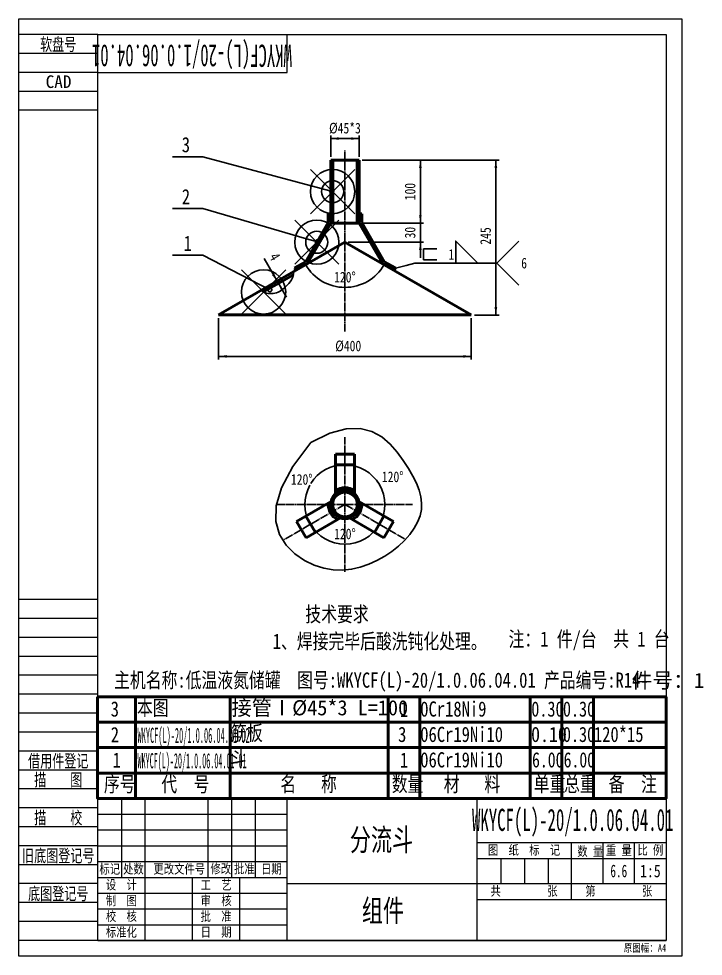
# Model space of a CAD drawing. Header units: millimetres. Extents: x 1505 to 130937, y -44938 to 37032.
# Drawn here: x 23342 to 24426, y -36811 to -35326 of the extents above; entities that cross this region are included whole.
import ezdxf

# ---------------------------------------------------------------- set-up
doc = ezdxf.new("R2010")
doc.units = ezdxf.units.MM
doc.linetypes.add('AM_ISO08W050', pattern=[16, 13, -1, 1, -1])
for name, color, linetype, lineweight in [('6', 2, 'Continuous', 18), ('AM_0', 7, 'Continuous', 50), ('AM_12', 7, 'Continuous', 50), ('AM_4', 3, 'Continuous', 25), ('AM_5', 3, 'Continuous', 25), ('AM_6', 2, 'Continuous', 15), ('AM_7', 4, 'AM_ISO08W050', 25), ('AM_PAREF', 4, 'Continuous', 25), ('CDRAFT0', 7, 'Continuous', 18), ('RAHM2', 1, 'Continuous', 18), ('RAHM3', 2, 'Continuous', 18), ('RAHM5', 7, 'Continuous', 18), ('TILE1', 5, 'Continuous', 18), ('轮廓线', 2, 'Continuous', 18)]:
    doc.layers.add(name, color=color, linetype=linetype, lineweight=lineweight)
doc.styles.add('ACANSTS', font='')
doc.styles.add('ACGBTS_0.557404', font='', dxfattribs={"width": 0.558028})
doc.styles.add('HZ', font='', dxfattribs={"width": 0.7})
doc.styles.add('PC_TEXTSTYLE', font='', dxfattribs={"width": 0.8})
doc.styles.get("Standard").update_dxf_attribs({"font": 'txt', "width": 0.8})
doc.styles.add('UserTxtStyle2', font='', dxfattribs={"width": 0.65})
doc.styles.add('UserTxtStyle31', font='', dxfattribs={"width": 0.339657})
doc.styles.add('UserTxtStyle32', font='', dxfattribs={"width": 0.758962})
doc.styles.add('UserTxtStyle33', font='', dxfattribs={"width": 0.334419})
doc.styles.add('UserTxtStyle34', font='', dxfattribs={"width": 0.8628})
doc.styles.add('UserTxtStyle35', font='', dxfattribs={"width": 0.780367})
doc.styles.add('UserTxtStyle36', font='', dxfattribs={"width": 0.975761})
doc.styles.add('UserTxtStyle37', font='')
doc.styles.add('UserTxtStyle8', font='', dxfattribs={"width": 0.554017})
doc.styles.get('ACANSTS').set_extended_font_data('宋体')
doc.styles.get('ACGBTS_0.557404').set_extended_font_data('宋体')
doc.styles.get('HZ').set_extended_font_data('宋体')
doc.styles.get('PC_TEXTSTYLE').set_extended_font_data('宋体')
doc.styles.get('UserTxtStyle2').set_extended_font_data('宋体')
doc.styles.get('UserTxtStyle31').set_extended_font_data('宋体')
doc.styles.get('UserTxtStyle32').set_extended_font_data('宋体')
doc.styles.get('UserTxtStyle33').set_extended_font_data('宋体')
doc.styles.get('UserTxtStyle34').set_extended_font_data('宋体')
doc.styles.get('UserTxtStyle35').set_extended_font_data('宋体')
doc.styles.get('UserTxtStyle36').set_extended_font_data('宋体')
doc.styles.get('UserTxtStyle37').set_extended_font_data('宋体')
doc.styles.get('UserTxtStyle8').set_extended_font_data('宋体')
doc.dimstyles.new('AM_GB$0', dxfattribs={"dimtxt": 3.371484, "dimasz": 2.5, "dimexe": 1, "dimexo": 1, "dimgap": 2.088633, "dimtad": 1, "dimdsep": 46, "dimtxsty": 'Standard', "dimblk": 'NONE', "dimcen": 0, "dimdle": 5, "dimclrd": 256, "dimclre": 256, "dimclrt": 2, "dimadec": 0, "dimazin": 2, "dimtfac": 0.707107, "dimtdec": 3, "dimtmove": 2, "dimatfit": 3, "dimfxl": 1, "dimfrac": 2, "dimtolj": 1, "dimlwd": 18, "dimarcsym": 0})
doc.dimstyles.new('AM_GB$2', dxfattribs={"dimtxt": 3.371484, "dimasz": 2.5, "dimexe": 1, "dimexo": 1, "dimgap": 2.088633, "dimtad": 1, "dimtih": 1, "dimtoh": 1, "dimdsep": 46, "dimtxsty": 'Standard', "dimblk": 'NONE', "dimcen": 0, "dimdle": 5, "dimclrd": 256, "dimclre": 256, "dimclrt": 2, "dimadec": 0, "dimazin": 2, "dimtfac": 0.707107, "dimtdec": 3, "dimtmove": 2, "dimatfit": 3, "dimfxl": 1, "dimfrac": 2, "dimtolj": 1, "dimlwd": 18, "dimarcsym": 0})

# ---------------------------------------------------------------- blocks, each defined once
blk = doc.blocks.new('*X62')
at = {"layer": 'CDRAFT0'}
for p, q in [((425, 1400), (425, 1460)), ((125, 1400), (425, 1400)), ((125, 25), (0, 25))]:
    blk.add_line(p, q, dxfattribs=at)
blk.add_lwpolyline([(125, 25), (125, 1460), (1025, 1460), (1025, 25), (125, 25)], dxfattribs=at)
at = {"layer": 'RAHM2'}
for p, q in [((125, 1430), (0, 1430)), ((125, 1370), (0, 1370)), ((125, 565), (0, 565)), ((125, 505), (0, 505)), ((125, 445), (0, 445)), ((125, 385), (0, 385)), ((125, 325), (0, 325)), ((125, 265), (0, 265)), ((125, 205), (0, 205)), ((125, 145), (0, 145)), ((125, 85), (0, 85)), ((125, 55), (0, 55))]:
    blk.add_line(p, q, dxfattribs=at)
at = {"layer": 'RAHM3'}
for p, q in [((125, 1460), (0, 1460)), ((125, 1400), (0, 1400)), ((125, 1340), (0, 1340)), ((125, 535), (0, 535)), ((125, 475), (0, 475)), ((125, 415), (0, 415)), ((125, 355), (0, 355)), ((125, 295), (0, 295)), ((125, 235), (0, 235)), ((125, 175), (0, 175)), ((125, 115), (0, 115))]:
    blk.add_line(p, q, dxfattribs=at)
at = {"layer": 'TILE1'}
blk.add_line((0, 0), (0, 1485), dxfattribs=at)
blk.add_lwpolyline([(0, 1485), (1050, 1485), (1050, 0), (0, 0)], dxfattribs=at)
at = {"layer": '6', "color": 1, "insert": (957.9, 19.1), "char_height": 12.04, "width": 103.086, "attachment_point": 1, "line_spacing_factor": 1.37}
blk.add_mtext('原图幅：A4', dxfattribs=at)
at = {"layer": 'RAHM2', "char_height": 20, "attachment_point": 8}
for s, insert, width, style in [('软盘号', (62.5, 1432.2), 86.217, 'HZ'), ('CAD', (63, 1375), 61.167, 'ACANSTS'), ('借用件登记', (62.5, 297), 146.767, 'HZ'), ('描    图', (62.5, 267.3), 115.5, 'HZ'), ('描    校', (62.5, 207.2), 116.9, 'HZ'), ('旧底图登记号', (62.5, 146.9), 172.783, 'HZ'), ('底图登记号', (62.5, 86.9), 146.417, 'HZ')]:
    blk.add_mtext(s, dxfattribs=dict(at, insert=insert, width=width, style=style))
at = {"layer": 'RAHM5', "insert": (274.2, 1431), "char_height": 35, "width": 66.5, "attachment_point": 5, "rotation": 180, "style": 'UserTxtStyle8'}
blk.add_mtext('WKYCF(L)-20/1.0.06.04.01', dxfattribs=at)
blk = doc.blocks.new('*X63')
at = {"layer": 'CDRAFT0'}
for p, q in [((-900, 0), (-900, 225)), ((-900, 225), (0, 225)), ((-861.9, 100), (-861.9, 225)), ((-825, 0), (-825, 225)), ((-725, 100), (-725, 225)), ((-687.5, 100), (-687.5, 225)), ((-650, 100), (-650, 225)), ((-600, 0), (-600, 225)), ((-300, 225), (-300, 0)), ((0, 225), (0, 0)), ((-298.6, 155), (0, 155)), ((-150, 65.4), (-150, 155)), ((-100, 90), (-100, 155)), ((-50, 90.1), (-50, 155)), ((-299.8, 130), (0, 130)), ((-900, 100), (-600, 100)), ((-750, 0), (-750, 100)), ((-675, 0.1), (-675, 100)), ((-600, 90), (0, 90)), ((-300, 65), (0, 65)), ((-900, 0), (0, 0))]:
    blk.add_line(p, q, dxfattribs=at)
at = {"layer": 'RAHM2'}
for p, q in [((-900, 200), (-600, 200)), ((-900, 175), (-600, 175)), ((-900, 150), (-600, 150)), ((-900, 125), (-600, 125)), ((-261.1, 90.1), (-261.1, 130)), ((-223.6, 90.1), (-223.6, 130)), ((-186.1, 90.1), (-186.1, 130)), ((-900, 75), (-600, 75)), ((-900, 50), (-600, 50)), ((-900, 25), (-600, 25))]:
    blk.add_line(p, q, dxfattribs=at)
for s, insert, char_height, width, attachment_point, style in [('图  纸  标  记', (-225, 142.5), 15, 174.5, 5, 'PC_TEXTSTYLE'), ('数 量', (-140.6, 132.1), 15, 61.8, 7, 'PC_TEXTSTYLE'), ('重 量', (-75, 142.5), 15, 61.9, 5, 'PC_TEXTSTYLE'), ('比 例', (-25, 142.5), 15, 58.1, 5, 'PC_TEXTSTYLE'), ('标记', (-881, 112.5), 15, 48.9, 5, 'PC_TEXTSTYLE'), ('处数', (-843.5, 112.5), 15, 48.6, 5, 'PC_TEXTSTYLE'), (' 更改文件号', (-775, 112.5), 15, 139.2, 5, 'PC_TEXTSTYLE'), ('修改', (-705.2, 112.9), 15, 49.1, 5, 'PC_TEXTSTYLE'), ('批准', (-667.9, 112.9), 15, 49.1, 5, 'PC_TEXTSTYLE'), ('日期', (-625, 112.5), 15, 44.1, 5, 'PC_TEXTSTYLE'), ('6.6', (-75, 110), 20, 40.083, 5, 'UserTxtStyle2'), ('设  计', (-862.5, 87.5), 15, 74.3, 5, 'PC_TEXTSTYLE'), ('工  艺', (-712.5, 87.5), 15, 73.9, 5, 'PC_TEXTSTYLE'), ('共         张', (-225, 77.5), 15, 164.4, 5, 'PC_TEXTSTYLE'), ('第         张', (-75, 77.5), 15, 164.3, 5, 'PC_TEXTSTYLE'), ('制  图', (-862.5, 62.5), 15, 73.5, 5, 'PC_TEXTSTYLE'), ('审  核', (-712.5, 62.5), 15, 73.5, 5, 'PC_TEXTSTYLE'), ('校  核', (-862.5, 37.5), 15, 74.2, 5, 'PC_TEXTSTYLE'), ('批  准', (-712.5, 37.5), 15, 74.7, 5, 'PC_TEXTSTYLE'), ('标准化', (-862.5, 12.5), 15, 74.6, 5, 'PC_TEXTSTYLE'), ('日  期', (-712.5, 12.6), 15, 69.7, 5, 'PC_TEXTSTYLE')]:
    blk.add_mtext(s, dxfattribs=dict(at, insert=insert, char_height=char_height, width=width, attachment_point=attachment_point, style=style))
at = {"layer": 'RAHM2', "color": 2, "insert": (-25, 110), "char_height": 20, "width": 49.067, "attachment_point": 5, "style": 'PC_TEXTSTYLE'}
blk.add_mtext('1:5', dxfattribs=at)
at = {"layer": 'RAHM5', "char_height": 35, "attachment_point": 5}
for s, insert, width, style in [('WKYCF(L)-20/1.0.06.04.01', (-148, 186.4), 495.761, 'ACGBTS_0.557404'), ('分流斗', (-450.7, 157.6), 153.329, 'HZ'), ('组件', (-448.3, 45.3), 102.287, 'HZ')]:
    blk.add_mtext(s, dxfattribs=dict(at, insert=insert, width=width, style=style))
blk = doc.blocks.new('*X64')
at = {"layer": 'AM_5'}
for points in [[(23836.2, -35516.2), (23848.7, -35514.1), (23848.7, -35518.3)], [(23881.2, -35516.2), (23868.7, -35514.1), (23868.7, -35518.3)]]:
    blk.add_hatch(color=256, dxfattribs=at).paths.add_polyline_path(points, flags=0)
for p, q in [((23836.2, -35545.2), (23836.2, -35511.2)), ((23836.2, -35516.2), (23881.2, -35516.2)), ((23881.2, -35545.2), (23881.2, -35511.2))]:
    blk.add_line(p, q, dxfattribs=at)
at = {"layer": 'AM_5', "color": 2, "insert": (23858.7, -35500), "char_height": 16.86, "width": 87, "attachment_point": 5, "line_spacing_factor": 1.37}
blk.add_mtext('%%C45*3', dxfattribs=at)
blk = doc.blocks.new('_NONE')
blk = doc.blocks.new('*X65')
at = {"layer": 'AM_5'}
for points in [[(23751.4, -35742.2), (23746.9, -35730.3), (23743.3, -35732.4)], [(23753.4, -35745.7), (23761.4, -35755.4), (23757.8, -35757.5)]]:
    blk.add_hatch(color=256, dxfattribs=at).paths.add_polyline_path(points, flags=0)
for p, q in [((23730.7, -35706.4), (23765.9, -35767.3)), ((23754.4, -35740.4), (23747, -35744.7)), ((23756.4, -35743.9), (23749, -35748.2))]:
    blk.add_line(p, q, dxfattribs=at)
at = {"layer": 'AM_5', "color": 2, "insert": (23747.7, -35703.4), "char_height": 16.9, "width": 45.35, "attachment_point": 5, "rotation": 300, "line_spacing_factor": 1.37}
blk.add_mtext('4', dxfattribs=at)
blk = doc.blocks.new('*X66')
at = {"layer": 'AM_5'}
for points in [[(24097.6, -35550.2), (24099.7, -35562.7), (24095.5, -35562.7)], [(24097.6, -35795.7), (24099.7, -35783.2), (24095.5, -35783.2)]]:
    blk.add_hatch(color=256, dxfattribs=at).paths.add_polyline_path(points, flags=0)
for p, q in [((23886.2, -35550.2), (24102.6, -35550.2)), ((24097.6, -35550.2), (24097.6, -35795.7)), ((24063.7, -35795.7), (24102.6, -35795.7))]:
    blk.add_line(p, q, dxfattribs=at)
at = {"layer": 'AM_5', "color": 2, "insert": (24081.4, -35670.5), "char_height": 16.86, "width": 37.5, "attachment_point": 5, "rotation": 90, "line_spacing_factor": 1.37}
blk.add_mtext('245', dxfattribs=at)
blk = doc.blocks.new('*X67')
at = {"layer": 'AM_5'}
for points in [[(23978.1, -35550.2), (23980.2, -35562.7), (23976, -35562.7)], [(23978.1, -35650.2), (23980.2, -35637.7), (23976, -35637.7)]]:
    blk.add_hatch(color=256, dxfattribs=at).paths.add_polyline_path(points, flags=0)
for p, q in [((23886.2, -35550.2), (23983.1, -35550.2)), ((23978.1, -35550.2), (23978.1, -35650.2)), ((23886.2, -35650.2), (23983.1, -35650.2))]:
    blk.add_line(p, q, dxfattribs=at)
at = {"layer": 'AM_5', "color": 2, "insert": (23961.9, -35600.2), "char_height": 16.86, "width": 34.5, "attachment_point": 5, "rotation": 90, "line_spacing_factor": 1.37}
blk.add_mtext('100', dxfattribs=at)
blk = doc.blocks.new('*X68')
at = {"layer": 'AM_5'}
for points in [[(23978.1, -35650.2), (23980.2, -35637.7), (23976, -35637.7)], [(23978.1, -35680.2), (23980.2, -35692.7), (23976, -35692.7)]]:
    blk.add_hatch(color=256, dxfattribs=at).paths.add_polyline_path(points, flags=0)
for p, q in [((23978.1, -35625.2), (23978.1, -35705.2)), ((23886.2, -35650.2), (23983.1, -35650.2)), ((23863.7, -35680.2), (23983.1, -35680.2))]:
    blk.add_line(p, q, dxfattribs=at)
at = {"layer": 'AM_5', "color": 2, "insert": (23961.9, -35665.2), "char_height": 16.86, "width": 24, "attachment_point": 5, "rotation": 90, "line_spacing_factor": 1.37}
blk.add_mtext('30', dxfattribs=at)
blk = doc.blocks.new('*X69')
at = {"layer": 'AM_5', "color": 3}
for p, q in [((24099.1, -35713.5), (24134.1, -35678.5)), ((23969.1, -35713.5), (23955.5, -35717.1)), ((23969.1, -35713.5), (24099.1, -35713.5)), ((24099.1, -35713.5), (24134.1, -35748.5)), ((23955.5, -35717.1), (23938.6, -35721.7))]:
    blk.add_line(p, q, dxfattribs=at)
at = {"layer": 'AM_5', "color": 2}
for p, q in [((23983.1, -35708.2), (23983.1, -35690.7)), ((23983.1, -35690.7), (24004.1, -35690.7)), ((23983.1, -35708.2), (24004.1, -35708.2))]:
    blk.add_line(p, q, dxfattribs=at)
blk.add_lwpolyline([(24034.1, -35713.5), (24069.1, -35713.5), (24034.1, -35678.5), (24034.1, -35713.5)], dxfattribs=at)
at = {"layer": 'AM_5', "color": 2, "char_height": 16.9, "attachment_point": 7, "line_spacing_factor": 1.37}
for s, insert, width in [('1', (24022.7, -35708.2), 7), ('6', (24137.7, -35722.2), 10)]:
    blk.add_mtext(s, dxfattribs=dict(at, insert=insert, width=width))
blk = doc.blocks.new('*X70')
at = {"layer": 'AM_5'}
for points in [[(23658.7, -35861.2), (23671.2, -35859.2), (23671.2, -35863.3)], [(24058.7, -35861.2), (24046.2, -35859.2), (24046.2, -35863.3)]]:
    blk.add_hatch(color=256, dxfattribs=at).paths.add_polyline_path(points, flags=0)
for p, q in [((23658.7, -35800.7), (23658.7, -35866.2)), ((24058.7, -35800.7), (24058.7, -35866.2)), ((23658.7, -35861.2), (24058.7, -35861.2))]:
    blk.add_line(p, q, dxfattribs=at)
at = {"layer": 'AM_5', "color": 2, "insert": (23863.9, -35845), "char_height": 16.86, "width": 71, "attachment_point": 5, "line_spacing_factor": 1.37}
blk.add_mtext('%%C400', dxfattribs=at)
blk = doc.blocks.new('*X71')
at = {"layer": 'AM_5'}
blk.add_hatch(color=256, dxfattribs=at).paths.add_polyline_path([(23796.5, -35716.1), (23805, -35725.4), (23802.5, -35727.3)], flags=0)
blk.add_hatch(color=256, dxfattribs=at).paths.add_polyline_path([(23796.5, -35716.1), (23805, -35725.4), (23802.5, -35727.3)], flags=0)
for start, end in [(210, 270), (270, 330)]:
    blk.add_arc((23858.7, -35680.2), 71.8, start, end, dxfattribs=at)
at = {"layer": 'AM_5', "color": 2, "insert": (23858.7, -35735.8), "char_height": 16.86, "width": 40.5, "attachment_point": 5, "line_spacing_factor": 1.37}
blk.add_mtext('120%%D', dxfattribs=at)
blk = doc.blocks.new('*X83')
at = {"layer": 'AM_PAREF'}
for p, q in [((23694.9, -35794.2), (23764.9, -35724.2)), ((23694.9, -35724.2), (23764.9, -35794.2))]:
    blk.add_line(p, q, dxfattribs=at)
blk.add_circle((23729.9, -35759.2), 35, dxfattribs=at)
blk = doc.blocks.new('*X84')
at = {"layer": 'AM_PAREF'}
for p, q in [((23779.1, -35715.4), (23849.1, -35645.4)), ((23779.1, -35645.4), (23849.1, -35715.4))]:
    blk.add_line(p, q, dxfattribs=at)
for radius in [35, 17.5]:
    blk.add_circle((23814.1, -35680.4), radius, dxfattribs=at)
blk = doc.blocks.new('*X85')
at = {"layer": 'AM_PAREF'}
for p, q in [((23804.2, -35635.2), (23874.2, -35565.2)), ((23804.2, -35565.2), (23874.2, -35635.2))]:
    blk.add_line(p, q, dxfattribs=at)
for radius in [35, 17.5]:
    blk.add_circle((23839.2, -35600.2), radius, dxfattribs=at)
blk = doc.blocks.new('*X86')
at = {"layer": 'AM_0', "color": 7}
blk.add_line((23467.1, -36400.4), (24367.1, -36400.4), dxfattribs=at)
at = {"layer": 'AM_0', "color": 1}
for p, q in [((23527.1, -36400.4), (23527.1, -36440.7)), ((23677.1, -36400.4), (23677.1, -36440.7)), ((23927.1, -36400.4), (23927.1, -36440.7)), ((23977.1, -36400.4), (23977.1, -36440.7)), ((24152.1, -36400.4), (24152.1, -36440.7)), ((24202.1, -36400.4), (24202.1, -36440.7)), ((24252.1, -36400.4), (24252.1, -36440.7)), ((23467.1, -36440.7), (24367.1, -36440.7)), ((23527.1, -36440.7), (23527.1, -36480.9)), ((23677.1, -36440.7), (23677.1, -36480.9)), ((23927.1, -36440.7), (23927.1, -36480.9)), ((23977.1, -36440.7), (23977.1, -36480.9)), ((24152.1, -36440.7), (24152.1, -36480.9)), ((24202.1, -36440.7), (24202.1, -36480.9)), ((24252.1, -36440.7), (24252.1, -36480.9)), ((23467.1, -36480.9), (24367.1, -36480.9)), ((23527.1, -36480.9), (23527.1, -36521.2)), ((23677.1, -36480.9), (23677.1, -36521.2)), ((23927.1, -36480.9), (23927.1, -36521.2)), ((23977.1, -36480.9), (23977.1, -36521.2)), ((24152.1, -36480.9), (24152.1, -36521.2)), ((24202.1, -36480.9), (24202.1, -36521.2)), ((24252.1, -36480.9), (24252.1, -36521.2)), ((23467.1, -36521.2), (24367.1, -36521.2)), ((23527.1, -36521.2), (23527.1, -36561.4)), ((23677.1, -36521.2), (23677.1, -36561.4)), ((23927.1, -36521.2), (23927.1, -36561.4)), ((23977.1, -36521.2), (23977.1, -36561.4)), ((24152.1, -36521.2), (24152.1, -36561.4)), ((24202.1, -36521.2), (24202.1, -36561.4)), ((24252.1, -36521.2), (24252.1, -36561.4))]:
    blk.add_line(p, q, dxfattribs=at)
at = {"layer": 'AM_0', "color": 7}
blk.add_lwpolyline([(23467.1, -36400.4), (23467.1, -36561.4), (24367.1, -36561.4), (24367.1, -36400.4)], dxfattribs=at)
at = {"layer": 'AM_0', "color": 2, "line_spacing_factor": 1.37}
for s, insert, char_height, width, attachment_point in [('3', (23487.8, -36432.2), 24.1, 15, 7), ('本图', (23529.4, -36405.9), 24.08, 75, 1), ('1', (23945.8, -36432.2), 24.1, 10, 7), ('0Cr18Ni9', (23977.9, -36432.2), 24.08, 136.071, 7), ('筋板', (23678.5, -36472.4), 24.08, 59.896, 7), ('2', (23487.9, -36472.4), 24.1, 15, 7), ('3', (23942.8, -36472.4), 24.1, 15, 7), ('06Cr19Ni10', (23977.9, -36472.4), 24.08, 171.429, 7), ('120*15', (24252.8, -36472.4), 24.08, 100.714, 7), ('斗', (23677.6, -36486.6), 24.1, 32.333, 1), ('1', (23490.8, -36512.7), 24.1, 10, 7), ('1', (23945.8, -36512.7), 24.1, 10, 7), ('06Cr19Ni10', (23977.9, -36512.7), 24.08, 171.429, 7), ('序号', (23477.1, -36526.7), 24.08, 74, 1), ('代  号', (23568, -36526.9), 24.08, 153.143, 1), ('名   称', (23756.4, -36526.5), 24.08, 202.571, 1), ('数量', (23932.8, -36526.5), 24.08, 76.333, 1), ('材   料', (24015.1, -36526.7), 24.08, 230.952, 1), ('单重', (24157.7, -36526.5), 24.08, 76, 1), ('总重', (24205.7, -36526.5), 24.08, 73.333, 1), ('备  注', (24276.2, -36526.7), 24.08, 159.81, 1)]:
    blk.add_mtext(s, dxfattribs=dict(at, insert=insert, char_height=char_height, width=width, attachment_point=attachment_point))
for s, insert, char_height, width, attachment_point, style in [('接管Ⅰ%%C45*3 L=100', (23679, -36405.7), 24.082, 525.204, 1, 'UserTxtStyle36'), ('0.30', (24153.7, -36432.2), 24.08, 62.708, 7, 'UserTxtStyle35'), ('0.30', (24203.7, -36432.2), 24.08, 62.708, 7, 'UserTxtStyle35'), ('WKYCF(L)-20/1.0.06.04.01-02', (23530.3, -36479.9), 24.082, 209.161, 7, 'UserTxtStyle33'), ('0.10', (24153.4, -36472.4), 24.08, 64.683, 7, 'UserTxtStyle34'), ('0.30', (24203.7, -36472.4), 24.08, 62.708, 7, 'UserTxtStyle35'), ('WKYCF(L)-20/1.0.06.04.01-01', (23530.3, -36520.2), 24.082, 208.343, 7, 'UserTxtStyle31'), ('6.00', (24154.9, -36512.7), 24.08, 60.994, 7, 'UserTxtStyle32'), ('6.00', (24204.9, -36512.7), 24.08, 60.994, 7, 'UserTxtStyle32')]:
    blk.add_mtext(s, dxfattribs=dict(at, insert=insert, char_height=char_height, width=width, attachment_point=attachment_point, style=style))
blk = doc.blocks.new('*X87')
at = {"layer": 'AM_5', "color": 3}
for p, q in [((23633.5, -35544.9), (23585.6, -35544.9)), ((23633.5, -35544.9), (23820.9, -35595.3)), ((23834.8, -35599), (23820.9, -35595.3))]:
    blk.add_line(p, q, dxfattribs=at)
blk.add_circle((23837.8, -35599.8), 3.12, dxfattribs=at)
at = {"layer": 'AM_5', "color": 2, "insert": (23600.3, -35538.3), "char_height": 24.1, "width": 15, "attachment_point": 7, "line_spacing_factor": 1.37}
blk.add_mtext('3', dxfattribs=at)
blk = doc.blocks.new('*X88')
at = {"layer": 'AM_5', "color": 3}
for p, q in [((23633.5, -35626.8), (23585.6, -35626.8)), ((23633.5, -35626.8), (23797.9, -35674.8)), ((23811.7, -35678.9), (23797.9, -35674.8))]:
    blk.add_line(p, q, dxfattribs=at)
blk.add_circle((23814.7, -35679.7), 3.12, dxfattribs=at)
at = {"layer": 'AM_5', "color": 2, "insert": (23600.4, -35620.3), "char_height": 24.1, "width": 15, "attachment_point": 7, "line_spacing_factor": 1.37}
blk.add_mtext('2', dxfattribs=at)
blk = doc.blocks.new('*X89')
at = {"layer": 'AM_5', "color": 3}
for p, q in [((23633.5, -35700.7), (23585.6, -35700.7)), ((23633.5, -35700.7), (23724.3, -35747.7)), ((23737.1, -35754.4), (23724.3, -35747.7))]:
    blk.add_line(p, q, dxfattribs=at)
blk.add_circle((23739.8, -35755.8), 3.12, dxfattribs=at)
at = {"layer": 'AM_5', "color": 2, "insert": (23603.3, -35694.1), "char_height": 24.1, "width": 10, "attachment_point": 7, "line_spacing_factor": 1.37}
blk.add_mtext('1', dxfattribs=at)
blk = doc.blocks.new('*X90')
at = {"layer": 'AM_5'}
blk.add_hatch(color=256, dxfattribs=at).paths.add_polyline_path([(23913.2, -36127.2), (23916.9, -36115.2), (23919.8, -36116.3)], flags=0)
blk.add_hatch(color=256, dxfattribs=at).paths.add_polyline_path([(23913.2, -36127.2), (23916.9, -36115.2), (23919.8, -36116.3)], flags=0)
for start, end in [(30, 90), (330, 30)]:
    blk.add_arc((23858.7, -36095.8), 62.9, start, end, dxfattribs=at)
at = {"layer": 'AM_5', "color": 2, "insert": (23934.3, -36052.1), "char_height": 16.86, "width": 40.5, "attachment_point": 5, "line_spacing_factor": 1.37}
blk.add_mtext('120%%D', dxfattribs=at)
blk = doc.blocks.new('*X91')
at = {"layer": 'AM_5'}
blk.add_hatch(color=256, dxfattribs=at).paths.add_polyline_path([(23804.2, -36127.2), (23812.8, -36136.5), (23810.3, -36138.4)], flags=0)
blk.add_hatch(color=256, dxfattribs=at).paths.add_polyline_path([(23804.2, -36127.2), (23812.8, -36136.5), (23810.3, -36138.4)], flags=0)
for start, end in [(210, 270), (270, 330)]:
    blk.add_arc((23858.7, -36095.8), 62.9, start, end, dxfattribs=at)
at = {"layer": 'AM_5', "color": 2, "insert": (23858.7, -36142.5), "char_height": 16.86, "width": 40.5, "attachment_point": 5, "line_spacing_factor": 1.37}
blk.add_mtext('120%%D', dxfattribs=at)
blk = doc.blocks.new('*X92')
at = {"layer": 'AM_5'}
blk.add_hatch(color=256, dxfattribs=at).paths.add_polyline_path([(23858.7, -36032.4), (23846.5, -36035.2), (23846, -36032.1)], flags=0)
blk.add_hatch(color=256, dxfattribs=at).paths.add_polyline_path([(23858.7, -36032.4), (23846.5, -36035.2), (23846, -36032.1)], flags=0)
for start, end in [(90, 148.3782), (150.9445, 210)]:
    blk.add_arc((23858.7, -36095.8), 63.4, start, end, dxfattribs=at)
at = {"layer": 'AM_5', "color": 2, "insert": (23790.3, -36056.2), "char_height": 16.86, "width": 40.5, "attachment_point": 5, "line_spacing_factor": 1.37}
blk.add_mtext('120%%D', dxfattribs=at)

msp = doc.modelspace()

# ---------------------------------------------------------------- linework, layer by layer
at = {"layer": 'AM_0'}
for p, q in [((23836.24048, -35650.18683), (23836.24048, -35550.18683)), ((23881.24048, -35550.18683), (23836.24048, -35550.18683)), ((23839.24048, -35650.18683), (23839.24048, -35550.18683)), ((23878.24048, -35650.18683), (23878.24048, -35550.18683)), ((23881.24048, -35650.18683), (23881.24048, -35550.18683)), ((23832.21842, -35635.18683), (23832.21842, -35649.15323)), ((23832.21842, -35635.18683), (23836.21842, -35635.18683)), ((23836.21842, -35635.18683), (23836.21842, -35650.18683)), ((23881.26254, -35635.18683), (23881.26254, -35650.18683)), ((23885.26254, -35635.18683), (23881.26254, -35635.18683)), ((23885.26254, -35635.18683), (23885.26254, -35649.15323)), ((23832.21842, -35649.15323), (23796.08151, -35711.74419)), ((23836.24048, -35650.18683), (23799.00972, -35714.6724)), ((23881.24048, -35650.18683), (23836.24048, -35650.18683)), ((23881.24048, -35650.18683), (23918.47124, -35714.6724)), ((23885.26254, -35649.15323), (23921.39944, -35711.74419)), ((23658.74048, -35795.65688), (23858.74048, -35680.18683)), ((24058.74048, -35795.65688), (23858.74048, -35680.18683)), ((23778.83973, -35721.69875), (23796.08151, -35711.74419)), ((23938.64123, -35721.69875), (23921.39944, -35711.74419)), ((23778.83973, -35721.69875), (23780.83973, -35725.16285)), ((23938.64123, -35721.69875), (23936.64123, -35725.16285)), ((23729.85455, -35759.21795), (23777.07868, -35731.95309)), ((23658.74048, -35795.65688), (24058.74048, -35795.65688)), ((23843.74048, -36015.86461), (23873.74048, -36015.86461)), ((23843.74048, -36079.00037), (23843.74048, -36015.86461)), ((23873.74048, -36079.00037), (23873.74048, -36015.86461)), ((23873.74048, -36033.11191), (23843.74048, -36033.11191)), ((23836.71679, -36091.16575), (23782.03962, -36122.73363)), ((23880.76417, -36091.16575), (23935.44134, -36122.73363)), ((23796.97622, -36114.10998), (23811.97622, -36140.09074)), ((23905.50474, -36140.09074), (23920.50474, -36114.10998)), ((23797.03962, -36148.71439), (23782.03962, -36122.73363)), ((23851.71679, -36117.14652), (23797.03962, -36148.71439)), ((23865.76417, -36117.14652), (23920.44134, -36148.71439)), ((23935.44134, -36122.73363), (23920.44134, -36148.71439))]:
    msp.add_line(p, q, dxfattribs=at)
for radius in [22.5, 19.5]:
    msp.add_circle((23858.74048, -36095.77088), radius, dxfattribs=at)
for start, end in [(55.52561539, 124.47438461), (175.52561539, 244.47438461), (295.52561539, 4.47438461)]:
    msp.add_arc((23858.74048, -36095.77088), 26.5, start, end, dxfattribs=at)
at = {"layer": 'AM_4'}
for points in [[(23777.76667, -35726.93708), (23777.48295, -35730.29273), (23776.68025, -35733.58949), (23775.43126, -35736.80324), (23773.80868, -35739.90985), (23771.88519, -35742.88523), (23769.73351, -35745.70523), (23767.42631, -35748.34574), (23765.0363, -35750.78264), (23762.62308, -35752.99489), (23760.19396, -35754.97367), (23757.74316, -35756.71327), (23755.26488, -35758.20794), (23752.75337, -35759.45196), (23750.20282, -35760.43961), (23747.60746, -35761.16514), (23744.9615, -35761.62282), (23742.2687, -35761.81042), (23739.57085, -35761.7396), (23736.91929, -35761.42551), (23734.36535, -35760.88331), (23731.96037, -35760.12816), (23729.75568, -35759.17522), (23727.80261, -35758.03962), (23726.15248, -35756.73654)], [(23804.91255, -35997.46301), (23776.05337, -36035.78326), (23758.24622, -36069.26256), (23749.90245, -36098.18526), (23749.4334, -36122.83572), (23755.25044, -36143.49831), (23765.7649, -36160.45738), (23779.38815, -36173.9973), (23794.53154, -36184.40242), (23809.85947, -36191.94875), (23825.04859, -36196.87886), (23840.02861, -36199.427), (23854.72923, -36199.82737), (23869.08015, -36198.31422), (23883.01109, -36195.12176), (23896.45175, -36190.48422), (23909.33183, -36184.63583), (23921.56896, -36177.79369), (23933.03244, -36170.10635), (23943.5795, -36161.70527), (23953.06737, -36152.72186), (23961.35326, -36143.28756), (23968.2944, -36133.53382), (23973.74802, -36123.59207), (23977.57134, -36113.59373), (23979.65782, -36103.62925), (23980.04585, -36093.62512), (23978.81004, -36083.46681), (23976.02501, -36073.0398), (23971.76538, -36062.22959), (23966.10578, -36050.92165), (23959.12081, -36039.00148), (23950.88509, -36026.35454), (23941.38729, -36013.08546), (23930.27218, -36000.1753), (23917.0986, -35988.82427), (23901.42538, -35980.23256), (23882.81134, -35975.60039), (23860.8153, -35976.12794), (23834.99609, -35983.01541), (23804.91255, -35997.46301)]]:
    msp.add_lwpolyline(points, dxfattribs=at)
at = {"layer": 'AM_7', "linetype": 'AM_ISO08W050', "lineweight": 25}
for p, q in [((23858.74048, -35821.96641), (23858.74048, -35535.33178)), ((23858.74048, -36095.77088), (23858.74048, -35989.02061)), ((23858.74048, -36095.77088), (23751.99021, -36095.77088)), ((23858.74048, -36095.77088), (23760.70068, -36152.37418)), ((23858.74048, -36095.77088), (23965.49075, -36095.77088)), ((23858.74048, -36095.77088), (23858.74048, -36202.52115)), ((23858.74048, -36095.77088), (23954.51923, -36151.06877))]:
    msp.add_line(p, q, dxfattribs=at)
at = {"layer": '轮廓线'}
msp.add_line((23793.82459, -35717.6533), (23780.83421, -35725.1533), dxfattribs=at)

# ---------------------------------------------------------------- block references
at = {"layer": 'AM_0', "linetype": 'Continuous', "lineweight": 18}
for name, p in [('*X62', (23342.24421, -36811.41194)), ('*X63', (24367.24421, -36786.41194))]:
    msp.add_blockref(name, p, dxfattribs=at)
at = {"layer": 'AM_0'}
msp.add_blockref('*X86', (0, 0), dxfattribs=at)
at = {"layer": 'AM_12'}
for name in ['*X85', '*X84', '*X83']:
    msp.add_blockref(name, (0, 0), dxfattribs=at)
at = {"layer": 'AM_5'}
for name in ['*X87', '*X88', '*X89', '*X69']:
    msp.add_blockref(name, (0, 0), dxfattribs=at)

# ---------------------------------------------------------------- texts
at = {"layer": 'AM_6', "linetype": 'Continuous', "lineweight": 50, "attachment_point": 1, "line_spacing_factor": 1.37}
for s, insert, char_height, width in [(' 技术要求', (23782.8772, -36257.4644), 24.082031, 286.2380952), ('1、焊接完毕后酸洗钝化处理。', (23744.30578, -36300.38965), 24.0820312, 509.5897436)]:
    msp.add_mtext(s, dxfattribs=dict(at, insert=insert, char_height=char_height, width=width))
at = {"layer": 'AM_6', "color": 2, "linetype": 'Continuous', "lineweight": 50, "char_height": 24.0820312, "attachment_point": 1, "line_spacing_factor": 1.37}
for s, insert, width in [('注：1 件/台  共 1 台', (24117.72637, -36296.89409), 457.1245421), ('主机名称:低温液氮储罐  图号:WKYCF(L)-20/1.0.06.04.01 产品编号:R14-  ', (23493.20045, -36361.9502), 1860.2747253)]:
    msp.add_mtext(s, dxfattribs=dict(at, insert=insert, width=width))
at = {"layer": 'AM_6', "color": 2, "linetype": 'Continuous', "lineweight": 50, "insert": (24279.8195, -36362.36687), "char_height": 24.082031, "width": 1860.2747253, "attachment_point": 1, "line_spacing_factor": 1.37, "style": 'UserTxtStyle37'}
msp.add_mtext('  件号：1', dxfattribs=at)

# ---------------------------------------------------------------- dimensions: what is measured, and where the dimension line sits
at = {"layer": 'AM_5'}
for base, p1, p2, text, picture, middle in [((23881.24048, -35516.20532), (23836.24048, -35550.18683), (23881.24048, -35550.18683), '%%C45*3', '*X64', (23858.74048, -35516.20532)), ((24058.74048, -35861.24556), (23658.74048, -35795.65688), (24058.74048, -35795.65688), '%%C400', '*X70', (23863.85458, -35861.24556))]:
    dim = msp.add_linear_dim(base=base, p1=p1, p2=p2, text=text, dimstyle='AM_GB$0', override={"dimscale": 5, "dimsah": 1, "dimtfill": 1}, dxfattribs=at)
    dim.commit()
    dim.dimension.update_dxf_attribs({"geometry": picture, "text_midpoint": middle, "dimtype": 160})
for base, p1, p2, angle, picture, middle in [((24097.60336, -35795.65688), (23881.24048, -35550.18683), (24058.74048, -35795.65688), 90, '*X66', (24097.60336, -35670.49095)), ((23978.12148, -35650.18683), (23881.24048, -35550.18683), (23881.24048, -35650.18683), 90, '*X67', (23978.12148, -35600.18683)), ((23978.12148, -35680.18683), (23881.24048, -35650.18683), (23858.74048, -35680.18683), 90, '*X68', (23978.12148, -35665.18683)), ((23753.35064, -35745.65248), (23758.74048, -35737.92185), (23760.74048, -35741.38596), 300, '*X65', (23732.91314, -35710.25369))]:
    dim = msp.add_linear_dim(base=base, p1=p1, p2=p2, angle=angle, dimstyle='AM_GB$0', override={"dimscale": 5, "dimsah": 1, "dimtfill": 1, "dimtzin": 8}, dxfattribs=at)
    dim.commit()
    dim.dimension.update_dxf_attribs({"geometry": picture, "text_midpoint": middle, "dimtype": 160})
for base, line1, line2, picture, middle in [((23858.74048, -35752.02258), ((24058.74048, -35795.65688), (23858.74048, -35680.18683)), ((23658.74048, -35795.65688), (23858.74048, -35680.18683)), '*X71', (23858.74048, -35735.77258)), ((23803.86519, -36064.08862), ((23858.74048, -36095.77088), (23858.74048, -35989.02061)), ((23858.74048, -36095.77088), (23760.70068, -36152.37418)), '*X92', (23790.28386, -36056.24744)), ((23913.17554, -36064.34278), ((23858.74048, -36095.77088), (23954.51923, -36151.06877)), ((23858.74048, -36095.77088), (23858.74048, -35989.02061)), '*X90', (23934.3346, -36052.1266)), ((23858.74048, -36158.70712), ((23858.74048, -36095.77088), (23760.70068, -36152.37418)), ((23858.74048, -36095.77088), (23954.51923, -36151.06877)), '*X91', (23858.74048, -36142.45712))]:
    dim = msp.add_angular_dim_2l(base=base, line1=line1, line2=line2, dimstyle='AM_GB$2', override={"dimscale": 5, "dimtad": 0, "dimtih": 0, "dimtoh": 0, "dimsah": 1, "dimtix": 1, "dimtfill": 1, "dimtzin": 8}, dxfattribs=at)
    dim.commit()
    dim.dimension.update_dxf_attribs({"geometry": picture, "text_midpoint": middle})

doc.saveas('drawing.dxf')
